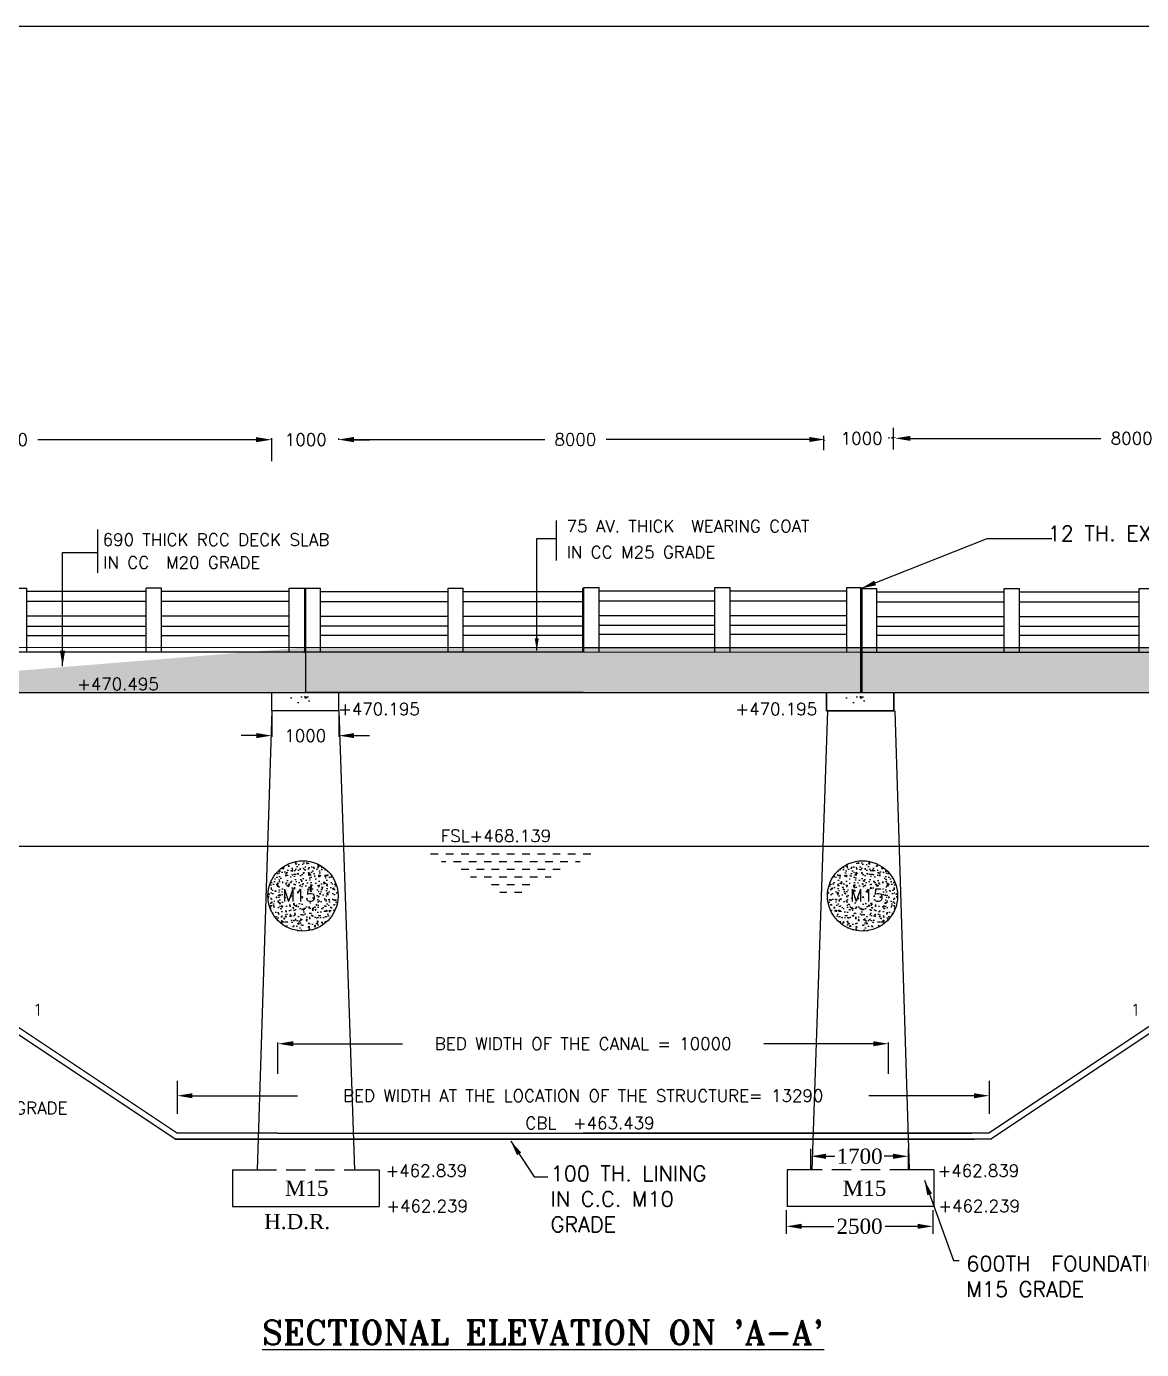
# Model space of a CAD drawing. Header units: millimetres. Extents: x 173 to 1182, y 876 to 1915.
# Drawn here: x 366.3 to 549, y 1254.5 to 1471.3 of the extents above; entities that cross this region are included whole.
import ezdxf
from ezdxf.enums import TextEntityAlignment as Align

# ---------------------------------------------------------------- set-up
doc = ezdxf.new("R2010")
doc.units = ezdxf.units.MM
doc.linetypes.add('HIDDEN', pattern=[9.525, 6.35, -3.175])
doc.styles.add('ROMANS', font='romans')
doc.styles.add('ROMANT', font='romant')
doc.styles.get("Standard").update_dxf_attribs({"font": 'times.ttf'})
doc.styles.add('TIMES NEW ROMAN', font='times.ttf')
doc.dimstyles.new('ISO-25', dxfattribs={"dimtxt": 2.5, "dimasz": 2.5, "dimexe": 1.25, "dimexo": 0.625, "dimtad": 0, "dimtih": 1, "dimtoh": 1, "dimlfac": 100, "dimtxsty": 'TIMES NEW ROMAN', "dimcen": 2.5, "dimadec": 0, "dimazin": 0, "dimtfac": 1, "dimtmove": 0, "dimatfit": 3, "dimfxl": 1, "dimarcsym": 0})
doc.dimstyles.get("Standard").update_dxf_attribs({"dimtxt": 2, "dimasz": 2.5, "dimexe": 0.18, "dimexo": 0.18, "dimgap": 1.5, "dimtad": 0, "dimtih": 1, "dimtoh": 1, "dimdec": 0, "dimlfac": 100, "dimzin": 0, "dimdsep": 46, "dimtxsty": 'ROMANS', "dimcen": 0.09, "dimadec": 0, "dimazin": 0, "dimtfac": 1, "dimtdec": 0, "dimtofl": 0, "dimtmove": 1, "dimatfit": 1, "dimfxl": 1, "dimtolj": 1, "dimtzin": 0, "dimarcsym": 0})
doc.dimstyles.new('STANDARD$0', dxfattribs={"dimscale": 88.888889, "dimtxt": 0.02, "dimasz": 0.02, "dimexe": 0.1, "dimexo": 0.1, "dimgap": 0.09, "dimtad": 2, "dimtih": 1, "dimtoh": 1, "dimdec": 0, "dimzin": 1, "dimdsep": 46, "dimtxsty": 'Standard', "dimcen": 0.09, "dimadec": 0, "dimazin": 0, "dimtfac": 1, "dimtdec": 4, "dimtofl": 0, "dimtmove": 0, "dimatfit": 3, "dimfxl": 1, "dimtolj": 1, "dimtzin": 1, "dimarcsym": 0})

# ---------------------------------------------------------------- blocks, each defined once
blk = doc.blocks.new('*D74')
at = {"color": 0, "lineweight": -2, "transparency": 16777216}
for p, q in [((406.48, 1358.95), (406.48, 1354.88)), ((417.48, 1358.92), (417.48, 1354.88)), ((403.98, 1355.06), (401.48, 1355.06)), ((419.98, 1355.06), (422.48, 1355.06))]:
    blk.add_line(p, q, dxfattribs=at)
at = {"color": 0, "transparency": 16777216}
for points in [[(403.98, 1355.48), (403.98, 1354.65), (406.48, 1355.06)], [(419.98, 1355.48), (419.98, 1354.65), (417.48, 1355.06)]]:
    blk.add_solid(points, dxfattribs=at)
at = {"layer": 'Defpoints', "color": 0, "transparency": 16777216}
for p in [(406.48, 1359.13), (417.48, 1359.1), (417.48, 1355.06)]:
    blk.add_point(p, dxfattribs=at)
at = {"color": 0, "transparency": 16777216, "insert": (411.98, 1355.06), "char_height": 2, "attachment_point": 5, "style": 'ROMANS'}
blk.add_mtext('\\A1;1000', dxfattribs=at)
blk = doc.blocks.new('*D75')
at = {"color": 0, "lineweight": -2, "transparency": 16777216}
for p, q in [((403.92, 1403.56), (401.42, 1403.56)), ((406.42, 1403.53), (406.42, 1403.74)), ((417.48, 1403.53), (417.48, 1403.74)), ((419.98, 1403.56), (422.48, 1403.56))]:
    blk.add_line(p, q, dxfattribs=at)
at = {"color": 0, "transparency": 16777216}
for points in [[(403.92, 1403.98), (403.92, 1403.14), (406.42, 1403.56)], [(419.98, 1403.98), (419.98, 1403.14), (417.48, 1403.56)]]:
    blk.add_solid(points, dxfattribs=at)
at = {"layer": 'Defpoints', "color": 0, "transparency": 16777216}
for p in [(406.42, 1403.35), (417.48, 1403.56), (417.48, 1403.35)]:
    blk.add_point(p, dxfattribs=at)
at = {"color": 0, "transparency": 16777216, "insert": (412.06, 1403.56), "char_height": 2, "attachment_point": 5, "style": 'ROMANS'}
blk.add_mtext('\\A1;1000', dxfattribs=at)
blk = doc.blocks.new('*D76')
at = {"color": 0, "lineweight": -2, "transparency": 16777216}
for p, q in [((393.5, 1296.05), (410.72, 1296.05)), ((521.5, 1296.05), (504.29, 1296.05))]:
    blk.add_line(p, q, dxfattribs=at)
at = {"color": 0, "transparency": 16777216}
for points in [[(393.5, 1296.46), (393.5, 1295.63), (391, 1296.05)], [(521.5, 1296.46), (521.5, 1295.63), (524, 1296.05)]]:
    blk.add_solid(points, dxfattribs=at)
at = {"layer": 'Defpoints', "color": 0, "transparency": 16777216}
for p in [(391, 1296.05), (524, 1296.05), (524, 1296.05)]:
    blk.add_point(p, dxfattribs=at)
at = {"color": 0, "transparency": 16777216, "insert": (457.5, 1296.05), "char_height": 2, "attachment_point": 5, "style": 'ROMANS'}
blk.add_mtext('\\A1;BED WIDTH AT THE LOCATION OF THE STRUCTURE= 13290', dxfattribs=at)
blk = doc.blocks.new('*D84')
at = {"color": 0, "lineweight": -2, "transparency": 16777216}
for p, q in [((326.71, 1403.71), (326.71, 1403.74)), ((329.21, 1403.56), (358.1, 1403.56)), ((403.92, 1403.56), (368.15, 1403.56)), ((406.42, 1403.71), (406.42, 1403.74))]:
    blk.add_line(p, q, dxfattribs=at)
at = {"color": 0, "transparency": 16777216}
for points in [[(329.21, 1403.98), (329.21, 1403.15), (326.71, 1403.56)], [(403.92, 1403.98), (403.92, 1403.15), (406.42, 1403.56)]]:
    blk.add_solid(points, dxfattribs=at)
at = {"layer": 'Defpoints', "color": 0, "transparency": 16777216}
for p in [(326.71, 1403.56), (326.71, 1403.53), (406.42, 1403.53)]:
    blk.add_point(p, dxfattribs=at)
at = {"color": 0, "transparency": 16777216, "insert": (363.12, 1403.56), "char_height": 2, "attachment_point": 5, "style": 'ROMANS'}
blk.add_mtext('\\A1;8000', dxfattribs=at)
blk = doc.blocks.new('*D86')
at = {"color": 0, "lineweight": -2, "transparency": 16777216}
for p, q in [((490.77, 1277.29), (490.77, 1273.39)), ((514.77, 1277.29), (514.77, 1273.39)), ((493.27, 1274.64), (498.56, 1274.64)), ((512.27, 1274.64), (506.98, 1274.64))]:
    blk.add_line(p, q, dxfattribs=at)
at = {"color": 0, "transparency": 16777216}
for points in [[(493.27, 1275.06), (493.27, 1274.23), (490.77, 1274.64)], [(512.27, 1275.06), (512.27, 1274.23), (514.77, 1274.64)]]:
    blk.add_solid(points, dxfattribs=at)
at = {"layer": 'Defpoints', "color": 0, "transparency": 16777216}
for p in [(490.77, 1277.92), (514.77, 1277.92), (514.77, 1274.64)]:
    blk.add_point(p, dxfattribs=at)
at = {"color": 0, "transparency": 16777216, "insert": (502.77, 1274.64), "char_height": 2.5, "attachment_point": 5, "style": 'TIMES NEW ROMAN'}
blk.add_mtext('2500', dxfattribs=at)
blk = doc.blocks.new('*D99')
at = {"color": 0, "lineweight": -2, "transparency": 16777216}
for p, q in [((508.59, 1403.89), (508.59, 1403.96)), ((511.09, 1403.78), (542.31, 1403.78)), ((586.24, 1403.78), (552.36, 1403.78)), ((588.74, 1403.64), (588.74, 1403.6))]:
    blk.add_line(p, q, dxfattribs=at)
at = {"color": 0, "transparency": 16777216}
for points in [[(511.09, 1404.19), (511.09, 1403.36), (508.59, 1403.78)], [(586.24, 1404.19), (586.24, 1403.36), (588.74, 1403.78)]]:
    blk.add_solid(points, dxfattribs=at)
at = {"layer": 'Defpoints', "color": 0, "transparency": 16777216}
for p in [(508.59, 1403.78), (508.59, 1403.71), (588.74, 1403.82)]:
    blk.add_point(p, dxfattribs=at)
at = {"color": 0, "transparency": 16777216, "insert": (547.34, 1403.78), "char_height": 2, "attachment_point": 5, "style": 'ROMANS'}
blk.add_mtext('\\A1;8000', dxfattribs=at)
blk = doc.blocks.new('*D100')
at = {"color": 0, "lineweight": -2, "transparency": 16777216}
for p, q in [((494.77, 1283.94), (494.77, 1287.37)), ((497.27, 1286.12), (498.73, 1286.12)), ((508.27, 1286.12), (506.8, 1286.12)), ((510.77, 1284.03), (510.77, 1287.37))]:
    blk.add_line(p, q, dxfattribs=at)
at = {"color": 0, "transparency": 16777216}
for points in [[(497.27, 1286.54), (497.27, 1285.7), (494.77, 1286.12)], [(508.27, 1286.54), (508.27, 1285.7), (510.77, 1286.12)]]:
    blk.add_solid(points, dxfattribs=at)
at = {"layer": 'Defpoints', "color": 0, "transparency": 16777216}
for p in [(510.77, 1286.12), (494.77, 1283.31), (510.77, 1283.41)]:
    blk.add_point(p, dxfattribs=at)
at = {"color": 0, "transparency": 16777216, "insert": (502.77, 1286.12), "char_height": 2.5, "attachment_point": 5, "style": 'TIMES NEW ROMAN'}
blk.add_mtext('1700', dxfattribs=at)
blk = doc.blocks.new('*D101')
at = {"color": 0, "lineweight": -2, "transparency": 16777216}
for p, q in [((417.47, 1403.71), (417.47, 1403.77)), ((419.97, 1403.59), (451.2, 1403.59)), ((494.55, 1403.59), (461.24, 1403.59)), ((497.05, 1403.46), (497.05, 1403.41))]:
    blk.add_line(p, q, dxfattribs=at)
at = {"color": 0, "transparency": 16777216}
for points in [[(419.97, 1404.01), (419.97, 1403.18), (417.47, 1403.59)], [(494.55, 1404.01), (494.55, 1403.18), (497.05, 1403.59)]]:
    blk.add_solid(points, dxfattribs=at)
at = {"layer": 'Defpoints', "color": 0, "transparency": 16777216}
for p in [(417.47, 1403.59), (417.47, 1403.53), (497.05, 1403.64)]:
    blk.add_point(p, dxfattribs=at)
at = {"color": 0, "transparency": 16777216, "insert": (456.22, 1403.59), "char_height": 2, "attachment_point": 5, "style": 'ROMANS'}
blk.add_mtext('\\A1;8000', dxfattribs=at)
blk = doc.blocks.new('*D104')
at = {"color": 0, "lineweight": -2, "transparency": 16777216}
for p, q in [((407.5, 1299.62), (407.5, 1304.75)), ((410, 1304.57), (427.91, 1304.57)), ((505, 1304.57), (487.1, 1304.57)), ((507.5, 1299.62), (507.5, 1304.75))]:
    blk.add_line(p, q, dxfattribs=at)
at = {"color": 0, "transparency": 16777216}
for points in [[(410, 1304.98), (410, 1304.15), (407.5, 1304.57)], [(505, 1304.98), (505, 1304.15), (507.5, 1304.57)]]:
    blk.add_solid(points, dxfattribs=at)
at = {"layer": 'Defpoints', "color": 0, "transparency": 16777216}
for p in [(507.5, 1304.57), (407.5, 1299.44), (507.5, 1299.44)]:
    blk.add_point(p, dxfattribs=at)
at = {"color": 0, "transparency": 16777216, "insert": (457.5, 1304.57), "char_height": 2, "attachment_point": 5, "style": 'ROMANS'}
blk.add_mtext('\\A1;BED WIDTH OF THE CANAL = 10000', dxfattribs=at)

msp = doc.modelspace()

# ---------------------------------------------------------------- hatches: boundary and pattern name
h = msp.add_hatch()
h.set_pattern_fill('AR-CONC', color=256, scale=0.75, style=0)
h.set_pattern_definition([(50, (141.2165, 607.797), (5.379451, -0.47064), [0.5625, -6.1875]), (355, (141.2165, 607.797), (-1.040635, 5.64144), [0.45, -4.95]), (100.4514, (141.665, 607.758), (4.33882, 5.170797), [0.47805, -5.258566]), (46.1842, (141.2165, 609.297), (8.00431, -1.241393), [0.84375, -9.28125]), (96.6356, (141.8835, 609.194), (7.00997, 7.305884), [0.71708, -7.88785]), (351.1842, (141.2165, 609.297), (7.009965, 7.30589), [0.675, -7.425]), (21, (141.9665, 608.922), (4.476803, -3.019642), [0.5625, -6.1875]), (326, (141.9665, 608.922), (1.824865, 5.438625), [0.45, -4.95]), (71.4514, (142.3396, 608.6705), (6.30167, 2.41898), [0.47805, -5.258566]), (37.5, (141.2165, 607.797), (0.091199, 2.496704), [0, -4.89, 0, -5.025, 0, -4.96875]), (7.5, (141.2165, 607.797), (1.9730215, 2.958088), [0, -2.865, 0, -4.7775, 0, -1.89375]), (327.5, (139.544, 607.797), (4.0036683, -0.1691615), [0, -1.875, 0, -5.85, 0, -7.7625]), (317.5, (138.794, 607.797), (4.373896, 0.750787), [0, -2.4375, 0, -3.885, 0, -5.5125])])
edge = h.paths.add_edge_path()
edge.add_line((457.42528, 1362.12811), (588.50094, 1362.12811))
edge.add_line((588.74319, 1362.12811), (594.04319, 1362.12811))
edge.add_line((594.04319, 1369.62896), (594.04319, 1362.12811))
edge.add_line((594.04319, 1369.46228), (503.08533, 1369.46228))
edge.add_line((503.08558, 1369.48913), (457.42528, 1369.48913))
edge.add_line((326.85071, 1362.12811), (457.50295, 1362.12811))
edge.add_line((457.50295, 1369.50169), (411.96687, 1369.50169))
edge.add_line((321.28433, 1369.50172), (411.81317, 1369.50172))
edge.add_line((320.99943, 1362.12811), (326.58433, 1362.12811))
edge.add_line((326.85071, 1362.12811), (326.58433, 1362.12811))
edge.add_line((321.28433, 1369.7347), (321.28433, 1362.12811))
h = msp.add_hatch()
h.set_pattern_fill('AR-CONC', color=256, scale=0.5, style=0)
h.set_pattern_definition([(130, (610.146, 946.8183), (-3.5863, -0.31376), [0.375, -4.125]), (185, (610.146, 946.8183), (0.693757, 3.76096), [0.3, -3.3]), (79.5486, (609.8472, 946.792), (-2.892547, 3.447198), [0.3187, -3.50571]), (133.8158, (610.146, 947.8183), (-5.336205, -0.827595), [0.5625, -6.1875]), (83.3644, (609.7014, 947.7493), (-4.673314, 4.87059), [0.47805, -5.258565]), (188.8158, (610.146, 947.8183), (-4.67331, 4.87059), [0.45, -4.95]), (159, (609.646, 947.5683), (-2.984535, -2.013094), [0.375, -4.125]), (214, (609.646, 947.5683), (-1.216577, 3.62575), [0.3, -3.3]), (108.5486, (609.3973, 947.4005), (-4.201113, 1.612652), [0.3187, -3.50571]), (142.5, (610.146, 946.8183), (-0.0607993, 1.6644693), [0, -3.26, 0, -3.35, 0, -3.3125]), (172.5, (610.146, 946.8183), (-1.315348, 1.9720586), [0, -1.91, 0, -3.185, 0, -1.2625]), (212.5, (611.261, 946.8183), (-2.669112, -0.1127744), [0, -1.25, 0, -3.9, 0, -5.175]), (222.5, (611.761, 946.8183), (-2.915931, 0.500525), [0, -1.625, 0, -2.59, 0, -3.675])])
edge = h.paths.add_edge_path()
edge.add_ellipse((411.341, 1361.04652), major_axis=(2.4728, 0), ratio=0.340411938, start_angle=0, end_angle=360, ccw=False)
h = msp.add_hatch()
h.set_pattern_fill('AR-CONC', color=256, scale=0.5, style=0)
h.set_pattern_definition([(130, (701.0868, 946.8183), (-3.5863, -0.31376), [0.375, -4.125]), (185, (701.0868, 946.8183), (0.693757, 3.76096), [0.3, -3.3]), (79.5486, (700.788, 946.792), (-2.892547, 3.447198), [0.3187, -3.50571]), (133.8158, (701.0868, 947.8183), (-5.336205, -0.827595), [0.5625, -6.1875]), (83.3644, (700.642, 947.7493), (-4.673314, 4.87059), [0.47805, -5.258565]), (188.8158, (701.087, 947.8183), (-4.67331, 4.87059), [0.45, -4.95]), (159, (700.5868, 947.5683), (-2.984535, -2.013094), [0.375, -4.125]), (214, (700.5868, 947.5683), (-1.216577, 3.62575), [0.3, -3.3]), (108.5486, (700.338, 947.4005), (-4.201113, 1.612652), [0.3187, -3.50571]), (142.5, (701.0868, 946.8183), (-0.0607993, 1.6644693), [0, -3.26, 0, -3.35, 0, -3.3125]), (172.5, (701.0868, 946.8183), (-1.315348, 1.9720586), [0, -1.91, 0, -3.185, 0, -1.2625]), (212.5, (702.2018, 946.8183), (-2.669112, -0.1127744), [0, -1.25, 0, -3.9, 0, -5.175]), (222.5, (702.7018, 946.8183), (-2.915931, 0.500525), [0, -1.625, 0, -2.59, 0, -3.675])])
edge = h.paths.add_edge_path()
edge.add_ellipse((502.28173, 1361.04652), major_axis=(2.4728, 0), ratio=0.340411938, start_angle=0, end_angle=360, ccw=False)
h = msp.add_hatch()
h.set_pattern_fill('DASH', color=256, scale=10, style=0)
h.set_pattern_definition([(360, (-862.497, 1080.6681), (1.25, 1.25), [1.25, -1.25])])
h.paths.add_polyline_path([(462.38566, 1337.23642), (428.91749, 1337.23642), (445.65158, 1328.46442)])
h = msp.add_hatch()
h.set_pattern_fill('AR-CONC', color=256, scale=0.01, style=0)
h.set_pattern_definition([(50, (-304.7161, -580.6387), (1.8218467, -0.1593909), [0.1905, -2.0955]), (355, (-304.716, -580.6387), (-0.3524283, 1.9105664), [0.1524, -1.6764]), (100.451, (-304.5643, -580.652), (1.469425, 1.7511669), [0.1619, -1.7809]), (46.1842, (-304.716, -580.1307), (2.7107904, -0.4204233), [0.28575, -3.14325]), (96.6356, (-304.4902, -580.1657), (2.3740423, 2.4742556), [0.24285, -2.67135]), (351.184, (-304.716, -580.1307), (2.374046, 2.474251), [0.2286, -2.5146]), (21, (-304.4621, -580.2577), (1.5161488, -1.0226552), [0.1905, -2.0955]), (326, (-304.462, -580.2577), (0.6180203, 1.8418797), [0.1524, -1.6764]), (71.4514, (-304.3357, -580.343), (2.1341649, 0.8192286), [0.1619, -1.7809]), (37.5, (-304.7161, -580.6387), (0.03088603, 0.84555039), [0, -1.65608, 0, -1.7018, 0, -1.68275]), (7.5, (-304.7161, -580.6387), (0.66819663, 1.00180575), [0, -0.97028, 0, -1.61798, 0, -0.64135]), (327.5, (-305.2825, -580.6387), (1.35590595, -0.05728744), [0, -0.635, 0, -1.9812, 0, -2.6289]), (317.5, (-305.5365, -580.6387), (1.4812918, 0.2542649), [0, -0.8255, 0, -1.31572, 0, -1.8669])])
h.paths.add_polyline_path([(417.34755, 1328.79408, 1), (405.84373, 1328.79408, 1)])
h.paths.add_polyline_path([(408.09882, 1327.37342), (414.52739, 1327.37342), (414.52739, 1330.37342), (408.09882, 1330.37342)], flags=24)
h = msp.add_hatch()
h.set_pattern_fill('AR-CONC', color=256, scale=0.01, style=0)
h.set_pattern_definition([(130, (1219.5666, -580.6387), (-1.8218467, -0.1593909), [0.1905, -2.0955]), (185, (1219.5666, -580.6387), (0.3524283, 1.9105664), [0.1524, -1.6764]), (79.549, (1219.4148, -580.652), (-1.469425, 1.7511669), [0.1619, -1.7809]), (133.8158, (1219.5666, -580.1307), (-2.7107904, -0.4204233), [0.28575, -3.14325]), (83.3644, (1219.3407, -580.1657), (-2.3740423, 2.4742556), [0.24285, -2.67135]), (188.816, (1219.5666, -580.1307), (-2.374046, 2.474251), [0.2286, -2.5146]), (159, (1219.3126, -580.2577), (-1.5161488, -1.0226552), [0.1905, -2.0955]), (214, (1219.3126, -580.2577), (-0.6180203, 1.8418797), [0.1524, -1.6764]), (108.5486, (1219.1863, -580.343), (-2.1341649, 0.8192286), [0.1619, -1.7809]), (142.5, (1219.56664, -580.6387), (-0.03088603, 0.84555039), [0, -1.65608, 0, -1.7018, 0, -1.68275]), (172.5, (1219.5666, -580.6387), (-0.66819663, 1.00180575), [0, -0.97028, 0, -1.61798, 0, -0.64135]), (212.5, (1220.13306, -580.6387), (-1.35590595, -0.05728744), [0, -0.635, 0, -1.9812, 0, -2.6289]), (222.5, (1220.387, -580.6387), (-1.4812918, 0.2542649), [0, -0.8255, 0, -1.31572, 0, -1.8669])])
h.paths.add_polyline_path([(509.00683, 1328.79408, 1), (497.50301, 1328.79408, 1)])
h.paths.add_polyline_path([(501.08508, 1327.37342), (507.51365, 1327.37342), (507.51365, 1330.37342), (501.08508, 1330.37342)], flags=24)

# ---------------------------------------------------------------- linework, layer by layer
for p, q in [((1068.25993, 1471.28119), (173.25993, 1471.28119)), ((508.28406, 1405.49343), (508.28406, 1401.96506)), ((406.49886, 1400.02379), (406.49886, 1403.80505)), ((496.94025, 1401.84248), (496.94025, 1404.208)), ((507.63479, 1403.74068), (507.63479, 1403.95146)), ((508.08562, 1403.74068), (508.08562, 1403.95146)), ((453.07341, 1390.3399), (453.07341, 1383.76065)), ((377.9322, 1388.85964), (377.9322, 1381.73212)), ((363.8575, 1379.20172), (366.3575, 1379.20172)), ((366.3575, 1368.75172), (366.3575, 1379.20172)), ((388.421, 1379.20172), (385.921, 1379.20172)), ((385.921, 1368.75172), (385.921, 1379.20172)), ((388.421, 1368.75172), (388.421, 1379.20172)), ((409.31317, 1368.75172), (409.31317, 1379.20172)), ((409.39886, 1379.2022), (411.89886, 1379.2022)), ((411.88118, 1368.75217), (411.88118, 1379.20217)), ((411.96687, 1379.20169), (414.46687, 1379.20169)), ((412.08118, 1362.12843), (412.08118, 1379.19137)), ((412.08118, 1368.74137), (412.08118, 1379.19137)), ((414.46687, 1368.75169), (414.46687, 1379.20169)), ((435.35904, 1379.20169), (437.85904, 1379.20169)), ((435.35904, 1368.75169), (435.35904, 1379.20169)), ((437.85904, 1368.75169), (437.85904, 1379.20169)), ((457.44579, 1368.75169), (457.44579, 1379.20169)), ((457.60666, 1379.32028), (460.10666, 1379.32028)), ((457.60666, 1368.87028), (457.60666, 1379.32028)), ((460.10666, 1368.87028), (460.10666, 1379.32028)), ((479.05774, 1379.32027), (481.55774, 1379.32027)), ((479.05774, 1368.87027), (479.05774, 1379.32027)), ((481.55774, 1368.87027), (481.55774, 1379.32027)), ((500.68558, 1379.32027), (503.08558, 1379.32027)), ((500.68558, 1368.87027), (500.68558, 1379.32027)), ((502.99965, 1368.71276), (502.99965, 1379.16276)), ((502.99965, 1362.08867), (502.99965, 1379.15196)), ((503.08533, 1362.08867), (503.08533, 1379.16228)), ((503.08533, 1379.16228), (505.58533, 1379.16228)), ((503.08558, 1379.10047), (503.08558, 1362.01637)), ((503.19965, 1362.08902), (503.19965, 1379.15196)), ((503.19965, 1368.70196), (503.19965, 1379.15196)), ((505.58533, 1368.71228), (505.58533, 1379.16228)), ((526.47751, 1379.16228), (528.97751, 1379.16228)), ((526.47751, 1368.71228), (526.47751, 1379.16228)), ((528.97751, 1368.71228), (528.97751, 1379.16228)), ((548.56426, 1379.16228), (551.06426, 1379.16228)), ((548.56426, 1368.71228), (548.56426, 1379.16228)), ((385.921, 1378.69092), (366.3575, 1378.69092)), ((385.921, 1377.04092), (366.3575, 1377.04092)), ((409.31317, 1378.69092), (388.421, 1378.69092)), ((409.31317, 1377.04092), (388.421, 1377.04092)), ((414.46687, 1378.69089), (435.35904, 1378.69089)), ((414.46687, 1377.04089), (435.35904, 1377.04089)), ((437.85904, 1378.69089), (457.44579, 1378.69089)), ((437.85904, 1377.04089), (457.44579, 1377.04089)), ((460.10666, 1378.80948), (479.05774, 1378.80948)), ((460.10666, 1377.15948), (479.05774, 1377.15948)), ((481.55774, 1378.80948), (500.68558, 1378.80948)), ((481.55774, 1377.15948), (500.68558, 1377.15948)), ((505.58533, 1378.65148), (526.47751, 1378.65148)), ((505.58533, 1377.00148), (526.47751, 1377.00148)), ((528.97751, 1378.65148), (548.56426, 1378.65148)), ((528.97751, 1377.00148), (548.56426, 1377.00148)), ((460.10666, 1374.75948), (479.05774, 1374.75948)), ((481.55774, 1374.75948), (500.68558, 1374.75948)), ((385.921, 1374.64092), (366.3575, 1374.64092)), ((366.3575, 1372.99092), (385.921, 1372.99092)), ((409.31317, 1374.64092), (388.421, 1374.64092)), ((388.421, 1372.99092), (409.31317, 1372.99092)), ((414.46687, 1374.64089), (435.35904, 1374.64089)), ((435.35904, 1372.99089), (414.46687, 1372.99089)), ((437.85904, 1374.64089), (457.44579, 1374.64089)), ((457.44579, 1372.99089), (437.85904, 1372.99089)), ((479.05774, 1373.10948), (460.10666, 1373.10948)), ((500.68558, 1373.10948), (481.55774, 1373.10948)), ((505.58533, 1374.60148), (526.47751, 1374.60148)), ((526.47751, 1372.95148), (505.58533, 1372.95148)), ((528.97751, 1374.60148), (548.56426, 1374.60148)), ((548.56426, 1372.95148), (528.97751, 1372.95148)), ((366.3575, 1371.49092), (385.921, 1371.49092)), ((388.421, 1371.49092), (409.31317, 1371.49092)), ((435.35904, 1371.49089), (414.46687, 1371.49089)), ((457.44579, 1371.49089), (437.85904, 1371.49089)), ((479.05774, 1371.60948), (460.10666, 1371.60948)), ((500.68558, 1371.60948), (481.55774, 1371.60948)), ((526.47751, 1371.45148), (505.58533, 1371.45148)), ((548.56426, 1371.45148), (528.97751, 1371.45148)), ((411.68118, 1368.74137), (411.88118, 1368.74137)), ((411.76687, 1368.75169), (411.88118, 1368.74137)), ((411.99549, 1368.75169), (411.88118, 1368.74137)), ((412.08118, 1368.74137), (411.88118, 1368.74137)), ((502.79965, 1368.70196), (502.99965, 1368.70196)), ((502.88533, 1368.71228), (502.99965, 1368.70196)), ((503.11396, 1368.71228), (502.99965, 1368.70196)), ((503.19965, 1368.70196), (502.99965, 1368.70196)), ((326.85071, 1362.12811), (457.50295, 1362.12811)), ((406.48455, 1359.13347), (406.48455, 1362.12811)), ((457.50295, 1362.13504), (411.88118, 1362.1284)), ((417.48455, 1359.10335), (417.48455, 1362.08453)), ((457.42528, 1362.12811), (588.50094, 1362.12811)), ((497.36601, 1359.10335), (497.36601, 1362.08453)), ((497.42528, 1359.13347), (497.42528, 1362.12811)), ((508.36601, 1359.13347), (508.36601, 1362.12811)), ((508.42528, 1359.10335), (508.42528, 1362.08453)), ((406.48455, 1359.13347), (404.11547, 1283.91811)), ((417.48455, 1359.13347), (406.48455, 1359.13347)), ((417.48455, 1359.13347), (420.04445, 1283.88528)), ((497.52135, 1359.13347), (494.96145, 1283.88528)), ((497.36601, 1359.13347), (508.36601, 1359.13347)), ((508.42528, 1359.13347), (497.42528, 1359.13347)), ((508.52135, 1359.13347), (510.89044, 1283.91811)), ((307.05295, 1345.91811), (391.05295, 1289.91811)), ((607.95295, 1345.91811), (523.95295, 1289.91811)), ((315.71669, 1338.94043), (390.75017, 1288.91811)), ((599.28921, 1338.94043), (524.25573, 1288.91811)), ((594.45295, 1336.91811), (320.55295, 1336.91811)), ((391.00295, 1298.49448), (391.00295, 1293.07006)), ((524.00295, 1298.49448), (524.00295, 1293.07006)), ((390.63936, 1288.91811), (521.53887, 1288.91811)), ((524.36654, 1288.91811), (390.75017, 1288.91811)), ((407.50295, 1289.91811), (391.05295, 1289.91811)), ((407.50295, 1289.91811), (457.50295, 1289.91811)), ((457.42528, 1289.91811), (521.17528, 1289.91811)), ((524.00295, 1289.91811), (457.50295, 1289.91811)), ((400.08118, 1283.91811), (400.08118, 1277.91811)), ((400.08118, 1283.91811), (404.11547, 1283.91811)), ((420.04445, 1283.88528), (424.08118, 1283.87864)), ((424.08118, 1283.87864), (424.08118, 1277.91811)), ((494.96145, 1283.88528), (490.92472, 1283.87864)), ((490.92472, 1283.87864), (490.92472, 1277.91811)), ((514.92472, 1283.91811), (510.89044, 1283.91811)), ((514.92472, 1283.91811), (514.92472, 1277.91811)), ((400.08118, 1277.91811), (424.08118, 1277.91811)), ((514.92472, 1277.91811), (490.92472, 1277.91811))]:
    msp.add_line(p, q)
at = {"linetype": 'HIDDEN', "ltscale": 0.5}
for p, q in [((404.08118, 1283.91153), (420.08118, 1283.88522)), ((510.92472, 1283.91153), (494.92472, 1283.88522))]:
    msp.add_line(p, q, dxfattribs=at)
at = {"flags": 128}
for points in [[(321.28433, 1369.50172, 0.2, 0.2, 0), (411.81317, 1369.50172, 0.2, 0.2, 0)], [(457.50295, 1369.50169, 0.2, 0.2, 0), (411.96687, 1369.50169, 0.2, 0.2, 0)], [(503.08558, 1369.48913, 0.2, 0.2, 0), (457.42528, 1369.48913, 0.2, 0.2, 0)], [(594.04319, 1369.46228, 0.2, 0.2, 0), (503.08533, 1369.46228, 0.2, 0.2, 0)]]:
    msp.add_lwpolyline(points, format="xyseb", dxfattribs=at)
at = {"const_width": 0.2, "flags": 128}
for points in [[(321.28433, 1368.75172), (411.81317, 1368.75172)], [(457.50295, 1368.75169), (411.96687, 1368.75169)], [(503.08558, 1368.73913), (457.42528, 1368.73913)], [(594.04319, 1368.71228), (503.08533, 1368.71228)]]:
    msp.add_lwpolyline(points, dxfattribs=at)
for centre in [(411.59564, 1328.79408), (503.25492, 1328.79408)]:
    msp.add_circle(centre, 5.75191)

# ---------------------------------------------------------------- texts
at = {"style": 'ROMANS'}
for s, height, p in [('75 AV. THICK  WEARING COAT', 2, (454.78609, 1388.39102)), ('690 THICK RCC DECK SLAB ', 2, (378.79187, 1386.17676)), ('IN CC M25 GRADE', 2, (454.78609, 1384.1236)), ('IN CC  M20 GRADE', 2, (378.88007, 1382.42371)), ('+470.495', 2, (374.61846, 1362.50894)), ('+470.195', 2, (417.37153, 1358.42231)), ('+470.195', 2, (482.44949, 1358.42231)), ('FSL+468.139', 2, (434.16815, 1337.63786)), ('M15 ', 2, (408.21787, 1327.87342)), ('M15 ', 2, (501.20412, 1327.87342)), ('1', 1.875, (367.37706, 1309.20222)), ('1', 1.875, (547.18241, 1309.20222)), ('C.C. IN M10 GRADE', 2, (346.97498, 1293.02225)), ('CBL  +463.439', 2, (448.02043, 1290.5642)), ('+462.839', 2, (425.13069, 1282.75948)), ('+462.839', 2, (515.5491, 1282.75948)), ('+462.239', 2, (425.25635, 1276.98648)), ('+462.239', 2, (515.67477, 1276.98648))]:
    msp.add_text(s, height=height, dxfattribs=at).set_placement(p)
msp.add_text('H.D.R.', height=2.5).set_placement((405.24283, 1274.18073))
at = {"style": 'ROMANT'}
msp.add_text("%%uSECTIONAL ELEVATION ON 'A-A'", height=4, dxfattribs=at).set_placement((450.93476, 1255.2514), align=Align.CENTER)
at = {"insert": (503.11718, 1403.77146), "char_height": 2, "attachment_point": 5, "style": 'ROMANS'}
msp.add_mtext('\\A1;1000', dxfattribs=at)
at = {"char_height": 2.5, "attachment_point": 1, "style": 'ROMANS'}
for s, insert, width in [('\\A1;12 TH. EXPANSION JOINT', (533.59075, 1389.44044), 80), ('100 TH. LINING \\PIN C.C. M10 \\PGRADE  ', (452.175, 1284.54552), 200), ('600TH  FOUNDATION IN C.C. \\PM15 GRADE ', (520.25748, 1269.76879), 100)]:
    msp.add_mtext(s, dxfattribs=dict(at, insert=insert, width=width))
at = {"char_height": 2.5, "width": 200}
for insert, attachment_point in [((407.70107, 1282.13748), 1), ((507.14949, 1282.13748), 3)]:
    msp.add_mtext(' M15', dxfattribs=dict(at, insert=insert, attachment_point=attachment_point))

# ---------------------------------------------------------------- dimensions: what is measured, and where the dimension line sits
for base, p1, p2, text, picture, middle in [((508.58533, 1403.77536), (588.74319, 1403.81573), (508.58533, 1403.70885), '8000', '*D99', (547.33731, 1403.77536)), ((326.70716, 1403.56432), (406.4178, 1403.52849), (326.70716, 1403.52849), '8000', '*D84', (363.12236, 1403.56432)), ((417.48455, 1403.55926), (406.4178, 1403.34849), (417.48455, 1403.34849), '1000', '*D75', (412.05746, 1403.55926)), ((417.46687, 1403.59497), (497.05376, 1403.63533), (417.46687, 1403.52846), '8000', '*D101', (456.21884, 1403.59497))]:
    dim = msp.add_linear_dim(base=base, p1=p1, p2=p2, text=text, dimstyle='Standard')
    dim.commit()
    dim.dimension.update_dxf_attribs({"geometry": picture, "text_midpoint": middle, "dimtype": 160})
for base, p1, p2, text, override, picture, middle in [((417.48455, 1355.06455), (406.48455, 1359.13347), (417.48455, 1359.10335), '1000', {"dimscale": 1, "dimtxt": 2, "dimasz": 2.5, "dimexe": 0.18, "dimexo": 0.18, "dimgap": 1.5, "dimtad": 0, "dimlfac": 100, "dimzin": 0, "dimtxsty": 'ROMANS', "dimtdec": 0, "dimtmove": 1, "dimatfit": 1, "dimtzin": 0}, '*D74', (411.98455, 1355.06455)), ((507.50295, 1304.56593), (407.50295, 1299.43866), (507.50295, 1299.43866), 'BED WIDTH OF THE CANAL = 10000', {"dimscale": 1, "dimtxt": 2, "dimasz": 2.5, "dimexe": 0.18, "dimexo": 0.18, "dimgap": 1.5, "dimtad": 0, "dimlfac": 100, "dimzin": 0, "dimtxsty": 'ROMANS', "dimtdec": 0, "dimtmove": 2, "dimatfit": 1, "dimtzin": 0}, '*D104', (457.50295, 1304.56593)), ((524.00295, 1296.04503), (391.00295, 1296.04503), (524.00295, 1296.04503), 'BED WIDTH AT THE LOCATION OF THE STRUCTURE= 13290', {"dimscale": 1, "dimtxt": 2, "dimasz": 2.5, "dimexe": 0.18, "dimexo": 0.18, "dimgap": 1.5, "dimtad": 0, "dimlfac": 100, "dimzin": 0, "dimtxsty": 'ROMANS', "dimtdec": 0, "dimtmove": 2, "dimatfit": 1, "dimtzin": 0}, '*D76', (457.50295, 1296.04503))]:
    dim = msp.add_linear_dim(base=base, p1=p1, p2=p2, text=text, dimstyle='STANDARD$0', override=override)
    dim.commit()
    dim.dimension.update_dxf_attribs({"geometry": picture, "text_midpoint": middle})
for base, p1, p2, text, picture, middle in [((510.76939, 1286.11916), (494.76629, 1283.31356), (510.76939, 1283.40756), '1700', '*D100', (502.76784, 1286.11916)), ((514.76939, 1274.64303), (490.76939, 1277.91811), (514.76939, 1277.91811), '2500', '*D86', (502.76939, 1274.64303))]:
    dim = msp.add_linear_dim(base=base, p1=p1, p2=p2, text=text, dimstyle='ISO-25')
    dim.commit()
    dim.dimension.update_dxf_attribs({"geometry": picture, "text_midpoint": middle})

# ---------------------------------------------------------------- leaders
for points, dimstyle, override in [([(449.89219, 1369.00655), (449.89219, 1387.34455), (453.07341, 1387.34455)], 'Standard', {"dimasz": 2}), ([(372.22108, 1366.45892), (372.22108, 1385.0963), (377.9322, 1385.0963)], 'Standard', {"dimgap": 1.5, "dimtad": 0}), ([(445.63229, 1288.61811), (449.45971, 1282.77012), (451.70884, 1282.77012)], 'ISO-25', {"dimgap": 0.625, "dimtad": 0}), ([(513.39371, 1282.2163), (518.14218, 1269.06234), (519.0654, 1269.06234)], 'ISO-25', {"dimgap": 0.625, "dimtad": 0})]:
    msp.add_leader(points, dimstyle=dimstyle, override=override)
msp.add_leader([(502.99965, 1379.16276), (523.66827, 1387.36588), (534.27524, 1387.36588)], dimstyle='ISO-25')

doc.saveas('drawing.dxf')
